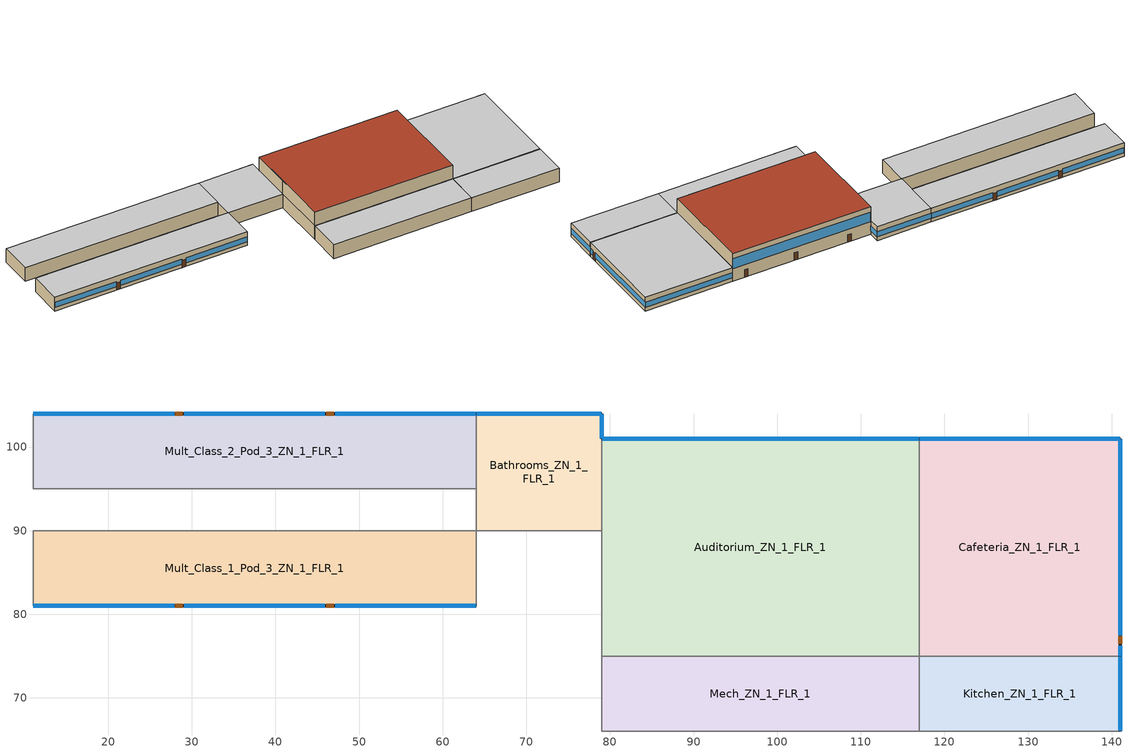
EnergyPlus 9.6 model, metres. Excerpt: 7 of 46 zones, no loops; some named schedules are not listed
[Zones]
Mult_Class_1_Pod_3_ZN_1_FLR_1
 floor ground (Mult_Class_1_Pod_3_ZN_1_FLR_1_Floor_Ffactor): 11,90 64,90 64,81 11,81 z0
 wall outside (nonres_ext_wall): 11,81 64,81 z0:4
 wall to Main_Corridor_ZN_1_FLR_1 (int_wall): 64,81 64,90 z0:4
 wall to Corridor_Pod_3_ZN_1_FLR_1 (int_wall): 64,90 11,90 z0:4
 wall to Corner_Class_1_Pod_3_ZN_1_FLR_1 (int_wall): 11,90 11,81 z0:4
 window (NonresWindow_U_0.38_SHGC_0.38): 11.05,81 27.87,81 / 29.09,81 45.91,81 / 47.13,81 63.95,81 z1.03:2.5
 door (Swinging Door_con): 28.01,81 28.93,81 / 46.08,81 47,81 z0:2.13
 ceiling to Mult_Class_1_Pod_3_ZN_1_FLR_2 (int_slab_ceiling): 11,81 64,81 64,90 11,90 z4
Mult_Class_2_Pod_3_ZN_1_FLR_1
 floor ground (Mult_Class_2_Pod_3_ZN_1_FLR_1_Floor_Ffactor): 11,104 64,104 64,95 11,95 z0
 wall outside (nonres_ext_wall): 64,104 11,104 z0:4
 wall to Corridor_Pod_3_ZN_1_FLR_1 (int_wall): 11,95 64,95 z0:4
 wall to Bathrooms_ZN_1_FLR_1 (int_wall): 64,95 64,104 z0:4
 wall to Corner_Class_2_Pod_3_ZN_1_FLR_1 (int_wall): 11,104 11,95 z0:4
 window (NonresWindow_U_0.38_SHGC_0.38): 63.95,104 47.13,104 / 27.87,104 11.05,104 / 45.91,104 29.09,104 z1.03:2.5
 door (Swinging Door_con): 46.96,104 46.05,104 / 28.94,104 28.02,104 z0:2.13
 ceiling to Mult_Class_2_Pod_3_ZN_1_FLR_2 (int_slab_ceiling): 11,95 64,95 64,104 11,104 z4
Bathrooms_ZN_1_FLR_1
 floor ground (Bathrooms_ZN_1_FLR_1_Floor_Ffactor): 64,104 79,104 79,90 64,90 z0
 wall outside (nonres_ext_wall): 79,101 79,104 64,104 z0:4
 wall to Main_Corridor_ZN_1_FLR_1 (int_wall): 64,90 79,90 z0:4
 wall to Auditorium_ZN_1_FLR_1 (nonres_ext_wall): 79,90 79,101 z0:4
 wall to Corridor_Pod_3_ZN_1_FLR_1 (int_wall): 64,95 64,90 z0:4
 window (NonresWindow_U_0.38_SHGC_0.38): 79,101.05 79,103.95 z1.1:2.55; 78.95,104 64.05,104 z1.1:2.51
 ceiling to Bathrooms_ZN_1_FLR_2 (int_slab_ceiling): 64,90 79,90 79,104 64,104 z4
Auditorium_ZN_1_FLR_1
 floor ground (Auditorium_ZN_1_FLR_1_Floor_Ffactor): 79,101 117,101 117,75 79,75 z0
 wall outside (nonres_ext_wall): 117,101 79,101 z0:8
 wall to Mech_ZN_1_FLR_1 (int_wall): 79,75 117,75 z0:4
 wall to Cafeteria_ZN_1_FLR_1 (int_wall): 117,75 117,101 z0:4
 wall to Main_Corridor_ZN_1_FLR_1 (nonres_ext_wall): 79,90 79,75 z0:4
 wall to Mech_ZN_1_FLR_2 (int_wall): 79,75 117,75 z4:8
 wall to LIBRARY_MEDIA_CENTER_ZN_1_FLR_2 (int_wall): 117,75 117,101 z4:8
 wall to Main_Corridor_ZN_1_FLR_2 (nonres_ext_wall): 79,90 79,75 z4:8
 wall to Bathrooms_ZN_1_FLR_2 (nonres_ext_wall): 79,101 79,90 z4:8
 window (NonresWindow_U_0.38_SHGC_0.38): 116.95,101 79.05,101 z3.7:6.5
 door (Swinging Door_con): 113.7,101 112.78,101 / 100,101 99.09,101 / 85.25,101 84.33,101 z0:2.13
 roof outside (nonres_roof): 79,75 117,75 117,101 79,101 z8
Kitchen_ZN_1_FLR_1
 floor ground (Kitchen_ZN_1_FLR_1_Floor_Ffactor): 117,75 141,75 141,66 117,66 z0
 wall outside (nonres_ext_wall): 141,66 141,75 z0:4
 wall to Aux_Gym_ZN_1_FLR_1 (int_wall): 117,66 141,66 z0:4
 wall to Cafeteria_ZN_1_FLR_1 (int_wall): 141,75 117,75 z0:4
 wall to Mech_ZN_1_FLR_1 (int_wall): 117,75 117,66 z0:4
 window (NonresWindow_U_0.38_SHGC_0.38): 141,66.05 141,74.95 z1.1:2.52
 ceiling to LIBRARY_MEDIA_CENTER_ZN_1_FLR_2 (int_slab_ceiling): 117,66 141,66 141,75 117,75 z4
Cafeteria_ZN_1_FLR_1
 floor ground (Cafeteria_ZN_1_FLR_1_Floor_Ffactor): 117,101 141,101 141,75 117,75 z0
 wall outside (nonres_ext_wall): 141,75 141,101 117,101 z0:4
 window (NonresWindow_U_0.38_SHGC_0.38): 141,77.49 141,100.95 / 141,75.05 141,76.27 z1.03:2.51; 140.95,101 117.05,101 z1.1:2.51
 door (Swinging Door_con): 141,76.45 141,77.36 z0:2.13
 ceiling to LIBRARY_MEDIA_CENTER_ZN_1_FLR_2 (int_slab_ceiling): 117,75 141,75 141,101 117,101 z4
Mech_ZN_1_FLR_1
 floor adiabatic (Mech_ZN_1_FLR_1_Floor_Ffactor): 79,75 117,75 117,66 79,66 z0
 wall to Gym_ZN_1_FLR_1 (int_wall): 79,66 117,66 z0:4
 wall to Main_Corridor_ZN_1_FLR_1 (int_wall): 79,75 79,66 z0:4
 ceiling to Mech_ZN_1_FLR_2 (int_slab_ceiling): 79,66 117,66 117,75 79,75 z4
[Building]
SchoolSecondary: North Axis {deg}=0; Terrain=City; Loads Convergence Tolerance Value {W}=0.04; Temperature Convergence Tolerance Value {deltaC}=0.2; Solar Distribution=FullInteriorAndExterior; Maximum Number of Warmup Days=25; Minimum Number of Warmup Days=6
[Site:Location]
Denver-Aurora-Buckley.AFB_CO_USA WMO=724695: Latitude {deg}=39.72; Longitude {deg}=-104.75; Time Zone {hr}=-7; Elevation {m}=1726
[SizingPeriod:DesignDay] Day of Month=21; Dry-Bulb Temperature Range Modifier Type=DefaultMultipliers; Humidity Condition Type=Wetbulb; Barometric Pressure {Pa}=82237; Rain Indicator=No; Snow Indicator=No; Daylight Saving Time Indicator=No
Name | Month | Day Type | Maximum Dry-Bulb Temperature {C} | Daily Dry-Bulb Temperature Range {deltaC} | Wetbulb or DewPoint at Maximum Dry-Bulb {C} | Wind Speed {m/s} | Wind Direction {deg} | Solar Model Indicator | Sky Clearness | ASHRAE Clear Sky Optical Depth for Beam Irradiance (taub) | ASHRAE Clear Sky Optical Depth for Diffuse Irradiance (taud)
Denver-Aurora-Buckley.AFB_CO_USA Ann Htg 99.6% Condns DB | 12 | WinterDesignDay | -17.9 | 0 | -17.9 | 2.5 | 180 | ASHRAEClearSky | 0
Denver-Aurora-Buckley.AFB_CO_USA Ann Clg .4% Condns DB=>MWB | 7 | SummerDesignDay | 33.9 | 14.8 | 15 | 3.6 | 30 | ASHRAETau |  | 0.423 | 2.02
[Site:WaterMainsTemperature]
Calculation Method=CORRELATION; Annual Average Outdoor Air Temperature {C}=9.95; Maximum Difference In Monthly Average Outdoor Air Temperatures {deltaC}=23.7
[Site:GroundTemperature:FCfactorMethod]
7.1, 3, -1, 0.8, -0.2, 4.8, 6.1, 13.7, 22.2, 22.7, 21.7, 18.5
[Material:NoMass] Thermal Absorptance=0.9; Solar Absorptance=0.7
Name | Roughness | Thermal Resistance {m2-K/W} | Visible Absorptance
Opaque Door panel_con | MediumRough | 0.475964 | 0.7
CP02 CARPET PAD | VeryRough | 0.21648 | 0.8
Nonres_Roof_Insulation | MediumSmooth | 5.30668 | 0.7
Nonres_Exterior_Wall_Insulation | MediumSmooth | 2.81828 | 0.7
[Construction]
Swinging Door_con: Opaque Door panel_con
InteriorFurnishings: Std Wood 6inch
int_wall: G01 13mm gypsum board, G01 13mm gypsum board
int_slab_ceiling: CP02 CARPET PAD, 100mm Normalweight concrete floor
nonres_roof: F13 Built-up roofing, Nonres_Roof_Insulation, F08 Metal surface
nonres_ext_wall: F07 25mm stucco, G01 16mm gypsum board, Nonres_Exterior_Wall_Insulation, G01 16mm gypsum board
NonresWindow_U_0.38_SHGC_0.38: Nonres Window Glazing Layer
[Material]
Name | Roughness | Thickness {m} | Conductivity {W/m-K} | Density {kg/m3} | Specific Heat {J/kg-K} | Thermal Absorptance | Solar Absorptance | Visible Absorptance
Std Wood 6inch | MediumSmooth | 0.15 | 0.12 | 540 | 1210 | 0.9 | 0.7 | 0.7
F07 25mm stucco | Smooth | 0.0254 | 0.72 | 1856 | 840 | 0.9 | 0.7 | 0.7
F08 Metal surface | Smooth | 0.0008 | 45.28 | 7824 | 500
F13 Built-up roofing | Rough | 0.0095 | 0.16 | 1120 | 1460 | 0.9 | 0.77
G01 13mm gypsum board | Smooth | 0.0127 | 0.16 | 800 | 1090 | 0.9 | 0.7 | 0.5
G01 16mm gypsum board | MediumSmooth | 0.0159 | 0.16 | 800 | 1090
100mm Normalweight concrete floor | MediumRough | 0.1016 | 2.31 | 2322 | 832
[WindowMaterial:SimpleGlazingSystem]
Nonres Window Glazing Layer: U-Factor {W/m2-K}=2.15774; Solar Heat Gain Coefficient=0.38; Visible Transmittance=0.418
[Construction:FfactorGroundFloor] F-Factor {W/m-K}=0.90012
Name | Area {m2} | PerimeterExposed {m}
Mult_Class_1_Pod_3_ZN_1_FLR_1_Floor_Ffactor; Mult_Class_2_Pod_3_ZN_1_FLR_1_Floor_Ffactor | 477 | 53
Bathrooms_ZN_1_FLR_1_Floor_Ffactor | 210 | 18
Auditorium_ZN_1_FLR_1_Floor_Ffactor | 988 | 38
Kitchen_ZN_1_FLR_1_Floor_Ffactor | 216 | 9
Cafeteria_ZN_1_FLR_1_Floor_Ffactor | 624 | 50
Mech_ZN_1_FLR_1_Floor_Ffactor | 342 | 0
[Zone] Type=1; Multiplier=1; Ceiling Height {m}=4; Floor Area {m2}=autocalculate; Part of Total Floor Area=Yes
Name | Volume {m3}
Mult_Class_1_Pod_3_ZN_1_FLR_1; Mult_Class_2_Pod_3_ZN_1_FLR_1 | 1908
Bathrooms_ZN_1_FLR_1 | 840
Auditorium_ZN_1_FLR_1 | 7904
Kitchen_ZN_1_FLR_1 | 864
Cafeteria_ZN_1_FLR_1 | 2496
Mech_ZN_1_FLR_1 | 1368
[InternalMass] Construction=InteriorFurnishings
Name | Zone or ZoneList | Surface Area {m2}
Mult_Class_1_Pod_3_ZN_1_FLR_1_InternalMass_1 | Mult_Class_1_Pod_3_ZN_1_FLR_1 | 954
Mult_Class_2_Pod_3_ZN_1_FLR_1_InternalMass_1 | Mult_Class_2_Pod_3_ZN_1_FLR_1 | 954
Bathrooms_ZN_1_FLR_1_InternalMass_1 | Bathrooms_ZN_1_FLR_1 | 420
Auditorium_ZN_1_FLR_1_InternalMass_1 | Auditorium_ZN_1_FLR_1 | 1976
Kitchen_ZN_1_FLR_1_InternalMass_1 | Kitchen_ZN_1_FLR_1 | 432
Cafeteria_ZN_1_FLR_1_InternalMass_1 | Cafeteria_ZN_1_FLR_1 | 1248
Mech_ZN_1_FLR_1_InternalMass_1 | Mech_ZN_1_FLR_1 | 684
[People] Fraction Radiant=0.3; Sensible Heat Fraction=AUTOCALCULATE; Activity Level Schedule=ACTIVITY_SCH; Enable ASHRAE 55 Comfort Warnings=No; Mean Radiant Temperature Calculation Type=ZoneAveraged; Work Efficiency Schedule=WORK_EFF_SCH; Clothing Insulation Calculation Method=ClothingInsulationSchedule; Clothing Insulation Schedule=CLOTHING_SCH; Air Velocity Schedule=AIR_VELO_SCH; Thermal Comfort Model 1 Type=FANGER
Name | Zone or ZoneList or Space or SpaceList | Number of People Schedule | Number of People Calculation Method | Floor Area per Person {m2/person} | Number of People
Mult_Class_1_Pod_3_ZN_1_FLR_1 | Mult_Class_1_Pod_3_ZN_1_FLR_1 | BLDG_OCC_SCH | Area/Person | 2.654
Mult_Class_2_Pod_3_ZN_1_FLR_1 | Mult_Class_2_Pod_3_ZN_1_FLR_1 | BLDG_OCC_SCH | Area/Person | 2.654
Bathrooms_ZN_1_FLR_1 | Bathrooms_ZN_1_FLR_1 | BLDG_OCC_SCH | People
Auditorium_ZN_1_FLR_1 | Auditorium_ZN_1_FLR_1 | BLDG_OCC_SCH_Auditorium | Area/Person | 0.619
Kitchen_ZN_1_FLR_1 | Kitchen_ZN_1_FLR_1 | BLDG_OCC_SCH | People |  | 35
Cafeteria_ZN_1_FLR_1 | Cafeteria_ZN_1_FLR_1 | BLDG_OCC_SCH_Cafeteria | Area/Person | 0.929
Mech_ZN_1_FLR_1 | Mech_ZN_1_FLR_1 | BLDG_OCC_SCH | People
[Lights] Design Level Calculation Method=Watts/Area; Return Air Fraction=0; Fraction Radiant=0.37; Fraction Visible=0.2; Fraction Replaceable=1; Return Air Fraction Calculated from Plenum Temperature=No
Name | Zone or ZoneList or Space or SpaceList | Schedule | Watts per Zone Floor Area {W/m2}
Mult_Class_1_Pod_3_ZN_1_FLR_1_Lights | Mult_Class_1_Pod_3_ZN_1_FLR_1 | BLDG_LIGHT_CLASSROOM_SCH | 9.9028
Mult_Class_2_Pod_3_ZN_1_FLR_1_Lights | Mult_Class_2_Pod_3_ZN_1_FLR_1 | BLDG_LIGHT_CLASSROOM_SCH | 9.9028
Bathrooms_ZN_1_FLR_1_Lights | Bathrooms_ZN_1_FLR_1 | BLDG_LIGHT_BATH_SCH | 9.14932
Auditorium_ZN_1_FLR_1_Lights | Auditorium_ZN_1_FLR_1 | BLDG_LIGHT_MISC_SCH | 6.78126
Kitchen_ZN_1_FLR_1_Lights | Kitchen_ZN_1_FLR_1 | BLDG_LIGHT_MISC_SCH | 11.4097
Cafeteria_ZN_1_FLR_1_Lights | Cafeteria_ZN_1_FLR_1 | BLDG_LIGHT_MISC_SCH | 6.78126
Mech_ZN_1_FLR_1_Lights | Mech_ZN_1_FLR_1 | BLDG_LIGHT_MECHANIC_SCH | 10.2257
[ElectricEquipment] Design Level Calculation Method=EquipmentLevel
Name | Zone or ZoneList or Space or SpaceList | Schedule | Design Level {W} | Fraction Latent | Fraction Radiant | Fraction Lost
Mult_Class_1_Pod_3_ZN_1_FLR_1_PlugMisc_Equip | Mult_Class_1_Pod_3_ZN_1_FLR_1 | BLDG_EQUIP_SCH | 4770 | 0 | 0.5 | 0
Mult_Class_2_Pod_3_ZN_1_FLR_1_PlugMisc_Equip | Mult_Class_2_Pod_3_ZN_1_FLR_1 | BLDG_EQUIP_SCH | 4770 | 0 | 0.5 | 0
Bathrooms_ZN_1_FLR_1_PlugMisc_Equip | Bathrooms_ZN_1_FLR_1 | BLDG_EQUIP_SCH | 840 | 0 | 0.5 | 0
Auditorium_ZN_1_FLR_1_PlugMisc_Equip | Auditorium_ZN_1_FLR_1 | BLDG_EQUIP_SCH | 4940 | 0 | 0.5 | 0
Kitchen_ZN_1_FLR_1_MiscElec_Equip | Kitchen_ZN_1_FLR_1 | KITCHEN_ELEC_EQUIP_SCH | 47995.2 | 0.25 | 0.3 | 0.2
Kitchen_ZN_1_FLR_1_Reach-in-Freezer | Kitchen_ZN_1_FLR_1 | Always_on | 915 | 0 | 0.25 | 0
Kitchen_ZN_1_FLR_1_Reach-in-Refrigerator | Kitchen_ZN_1_FLR_1 | Always_on | 570 | 0 | 0.25 | 0
Cafeteria_ZN_1_FLR_1_PlugMisc_Equip | Cafeteria_ZN_1_FLR_1 | KITCHEN_ELEC_EQUIP_SCH | 48004.32 | 0 | 0.5 | 0
Mech_ZN_1_FLR_1_PlugMisc_Equip | Mech_ZN_1_FLR_1 | BLDG_EQUIP_SCH | 1368 | 0 | 0.5 | 0
Mech_ZN_1_FLR_1_Elevators_Equip | Mech_ZN_1_FLR_1 | BLDG_ELEVATORS | 32109.9 | 0 | 0.5 | 0
Mech_ZN_1_FLR_1_Elevators_Lights_Fan | Mech_ZN_1_FLR_1 | ELEV_LIGHT_FAN_SCH_ADD_DF | 125 | 0 | 0.5 | 0
[GasEquipment]
Kitchen_ZN_1_FLR_1_MiscGas_Equip: Zone or ZoneList or Space or SpaceList=Kitchen_ZN_1_FLR_1; Schedule=KITCHEN_GAS_EQUIP_SCH; Design Level Calculation Method=EquipmentLevel; Design Level {W}=362577.6; Fraction Latent=0.1; Fraction Radiant=0.2; Fraction Lost=0.7
[Daylighting:Controls] Daylighting Method=SplitFlux; Lighting Control Type=Stepped; Minimum Input Power Fraction for Continuous or ContinuousOff Dimming Control=0.3; Minimum Light Output Fraction for Continuous or ContinuousOff Dimming Control=0.2; Number of Stepped Control Steps=3; Probability Lighting will be Reset When Needed in Manual Stepped Control=1; Maximum Allowable Discomfort Glare Index=22
Name | Zone or Space | Glare Calculation Daylighting Reference Point | Glare Calculation Azimuth Angle of View Direction Clockwise from Zone y-Axis {deg} | Daylighting Reference Point 1 | Fraction of Lights Controlled by Reference Point 1 | Illuminance Setpoint at Reference Point 1 {lux} | Daylighting Reference Point 2 | Fraction of Lights Controlled by Reference Point 2 | Illuminance Setpoint at Reference Point 2 {lux}
Mult_Class_1_Pod_3_ZN_1_FLR_1_DaylCtrl | Mult_Class_1_Pod_3_ZN_1_FLR_1 | Mult_Class_1_Pod_3_ZN_1_FLR_1_DaylRefPt1 | 180 | Mult_Class_1_Pod_3_ZN_1_FLR_1_DaylRefPt1 | 0.28 | 377 | Mult_Class_1_Pod_3_ZN_1_FLR_1_DaylRefPt2 | 0.28 | 377
Mult_Class_2_Pod_3_ZN_1_FLR_1_DaylCtrl | Mult_Class_2_Pod_3_ZN_1_FLR_1 | Mult_Class_2_Pod_3_ZN_1_FLR_1_DaylRefPt1 | 0 | Mult_Class_2_Pod_3_ZN_1_FLR_1_DaylRefPt1 | 0.28 | 377 | Mult_Class_2_Pod_3_ZN_1_FLR_1_DaylRefPt2 | 0.28 | 377
Cafeteria_ZN_1_FLR_1_DaylCtrl | Cafeteria_ZN_1_FLR_1 | Cafeteria_ZN_1_FLR_1_DaylRefPt1 | 0 | Cafeteria_ZN_1_FLR_1_DaylRefPt1 | 0.21 | 215 | Cafeteria_ZN_1_FLR_1_DaylRefPt2 | 0.15 | 215
Auditorium_ZN_1_FLR_1_DaylCtrl | Auditorium_ZN_1_FLR_1 | Auditorium_ZN_1_FLR_1_DaylRefPt1 | 0 | Auditorium_ZN_1_FLR_1_DaylRefPt1 | 0.125 | 538 | Auditorium_ZN_1_FLR_1_DaylRefPt2 | 0.125 | 538
[ZoneInfiltration:DesignFlowRate] Schedule=INFIL_SCH_PNNL; Design Flow Rate Calculation Method=Flow/ExteriorArea; Constant Term Coefficient=0; Temperature Term Coefficient=0; Velocity Term Coefficient=0.224; Velocity Squared Term Coefficient=0
Name | Zone or ZoneList | Flow per Exterior Surface Area {m3/s-m2}
Mult_Class_1_Pod_3_ZN_1_FLR_1_Infiltration | Mult_Class_1_Pod_3_ZN_1_FLR_1 | 0.00056896
Mult_Class_2_Pod_3_ZN_1_FLR_1_Infiltration | Mult_Class_2_Pod_3_ZN_1_FLR_1 | 0.00056896
Bathrooms_ZN_1_FLR_1_Infiltration | Bathrooms_ZN_1_FLR_1 | 0.00056896
Auditorium_ZN_1_FLR_1_Infiltration | Auditorium_ZN_1_FLR_1 | 0.000194015
Kitchen_ZN_1_FLR_1_Infiltration | Kitchen_ZN_1_FLR_1 | 0.00056896
Cafeteria_ZN_1_FLR_1_Infiltration | Cafeteria_ZN_1_FLR_1 | 0.00056896
[Exterior:Lights] Control Option=AstronomicalClock
Name | Schedule | Design Level {W}
Exterior_Lights_a | Exterior_lighting_schedule_a | 441.8
Exterior_Lights_b | Exterior_lighting_schedule_b_2016 | 2994.5
Exterior_Lights_c | Exterior_lighting_schedule_c_2016 | 2973.7
[EnergyManagementSystem:Program]
SET_LMC_ZN_1_FLR_2_Light_EMS_Program: SET LMC_ZN_1_FLR_2_LSr_IP=0.093*LMC_ZN_1_FLR_2_LSr/LMC_ZN_1_FLR_2_Area; IF (LMC_ZN_1_FLR_2_OSr <= 0) && (LMC_ZN_1_FLR_2_LSr_IP >= 0.02); SET LMC_ZN_1_FLR_2_LAr = 0.02*LMC_ZN_1_FLR_2_Area/0.09290304; ELSE; SET LMC_ZN_1_FLR_2_LAr = NULL; ENDIF
[EnergyManagementSystem:ProgramCallingManager]
Transformer_Load_Prog_Manager: AfterPredictorAfterHVACManagers; Transformer_Load_Prog
BoilerParManager: BeginNewEnvironment; SetBoilerPar
BoilerCurveManager: InsideHVACSystemIterationLoop; SetBoilerCurve
OA_BASED_OPTIMUM_START_EMS_Program Manager: BeginTimestepBeforePredictor; OA_BASED_OPTIMUM_START_EMS_Program
SET_cCL1_Pod_1_ZN_1_FLR_1_Light_EMS_Program_Prog_Manager: BeginTimestepBeforePredictor; SET_cCL1_Pod_1_ZN_1_FLR_1_Light_EMS_Program
SET_mCl1_Pod_1_ZN_1_FLR_1_Light_EMS_Program_Prog_Manager: BeginTimestepBeforePredictor; SET_mCl1_Pod_1_ZN_1_FLR_1_Light_EMS_Program
SET_cPOD1_ZN_1_FLR_1_Light_EMS_Program_Prog_Manager: BeginTimestepBeforePredictor; SET_cPOD1_ZN_1_FLR_1_Light_EMS_Program
SET_cCL2_Pod_1_ZN_1_FLR_1_Light_EMS_Program_Prog_Manager: BeginTimestepBeforePredictor; SET_cCL2_Pod_1_ZN_1_FLR_1_Light_EMS_Program
SET_mCl2_Pod_1_ZN_1_FLR_1_Light_EMS_Program_Prog_Manager: BeginTimestepBeforePredictor; SET_mCl2_Pod_1_ZN_1_FLR_1_Light_EMS_Program
SET_cCL1_Pod_2_ZN_1_FLR_1_Light_EMS_Program_Prog_Manager: BeginTimestepBeforePredictor; SET_cCL1_Pod_2_ZN_1_FLR_1_Light_EMS_Program
SET_mCl1_Pod_2_ZN_1_FLR_1_Light_EMS_Program_Prog_Manager: BeginTimestepBeforePredictor; SET_mCl1_Pod_2_ZN_1_FLR_1_Light_EMS_Program
SET_cPOD2_ZN_1_FLR_1_Light_EMS_Program_Prog_Manager: BeginTimestepBeforePredictor; SET_cPOD2_ZN_1_FLR_1_Light_EMS_Program
SET_cCL2_Pod_2_ZN_1_FLR_1_Light_EMS_Program_Prog_Manager: BeginTimestepBeforePredictor; SET_cCL2_Pod_2_ZN_1_FLR_1_Light_EMS_Program
SET_mCl2_Pod_2_ZN_1_FLR_1_Light_EMS_Program_Prog_Manager: BeginTimestepBeforePredictor; SET_mCl2_Pod_2_ZN_1_FLR_1_Light_EMS_Program
SET_cCL1_Pod_3_ZN_1_FLR_1_Light_EMS_Program_Prog_Manager: BeginTimestepBeforePredictor; SET_cCL1_Pod_3_ZN_1_FLR_1_Light_EMS_Program
SET_mCl1_Pod_3_ZN_1_FLR_1_Light_EMS_Program_Prog_Manager: BeginTimestepBeforePredictor; SET_mCl1_Pod_3_ZN_1_FLR_1_Light_EMS_Program
SET_cPOD3_ZN_1_FLR_1_Light_EMS_Program_Prog_Manager: BeginTimestepBeforePredictor; SET_cPOD3_ZN_1_FLR_1_Light_EMS_Program
SET_cCL2_Pod_3_ZN_1_FLR_1_Light_EMS_Program_Prog_Manager: BeginTimestepBeforePredictor; SET_cCL2_Pod_3_ZN_1_FLR_1_Light_EMS_Program
SET_mCl2_Pod_3_ZN_1_FLR_1_Light_EMS_Program_Prog_Manager: BeginTimestepBeforePredictor; SET_mCl2_Pod_3_ZN_1_FLR_1_Light_EMS_Program
SET_AUX_GYM_ZN_1_FLR_1_Light_EMS_Program_Prog_Manager: BeginTimestepBeforePredictor; SET_AUX_GYM_ZN_1_FLR_1_Light_EMS_Program
SET_AUDITORIUM_ZN_1_FLR_1_Light_EMS_Program_Prog_Manager: BeginTimestepBeforePredictor; SET_AUDITORIUM_ZN_1_FLR_1_Light_EMS_Program
SET_Main_Corridor_ZN_1_FLR_1_Light_EMS_Program_Prog_Manager: BeginTimestepBeforePredictor; SET_Main_Corridor_ZN_1_FLR_1_Light_EMS_Program
SET_Lobby_ZN_1_FLR_1_Light_EMS_Program_Prog_Manager: BeginTimestepBeforePredictor; SET_Lobby_ZN_1_FLR_1_Light_EMS_Program
SET_Mech_ZN_1_FLR_1_Light_EMS_Program_Prog_Manager: BeginTimestepBeforePredictor; SET_Mech_ZN_1_FLR_1_Light_EMS_Program
SET_BATHROOMS_ZN_1_FLR_1_Light_EMS_Program_Prog_Manager: BeginTimestepBeforePredictor; SET_BATHROOMS_ZN_1_FLR_1_Light_EMS_Program
SET_Offices_ZN_1_FLR_1_Light_EMS_Program_Prog_Manager: BeginTimestepBeforePredictor; SET_Offices_ZN_1_FLR_1_Light_EMS_Program
SET_Gym_ZN_1_FLR_1_Light_EMS_Program_Prog_Manager: BeginTimestepBeforePredictor; SET_Gym_ZN_1_FLR_1_Light_EMS_Program
SET_Kitchen_ZN_1_FLR_1_Light_EMS_Program_Prog_Manager: BeginTimestepBeforePredictor; SET_Kitchen_ZN_1_FLR_1_Light_EMS_Program
SET_Cafeteria_ZN_1_FLR_1_Light_EMS_Program_Prog_Manager: BeginTimestepBeforePredictor; SET_Cafeteria_ZN_1_FLR_1_Light_EMS_Program
SET_cCL1_Pod_1_ZN_1_FLR_2_Light_EMS_Program_Prog_Manager: BeginTimestepBeforePredictor; SET_cCL1_Pod_1_ZN_1_FLR_2_Light_EMS_Program
SET_mCl1_Pod_1_ZN_1_FLR_2_Light_EMS_Program_Prog_Manager: BeginTimestepBeforePredictor; SET_mCl1_Pod_1_ZN_1_FLR_2_Light_EMS_Program
